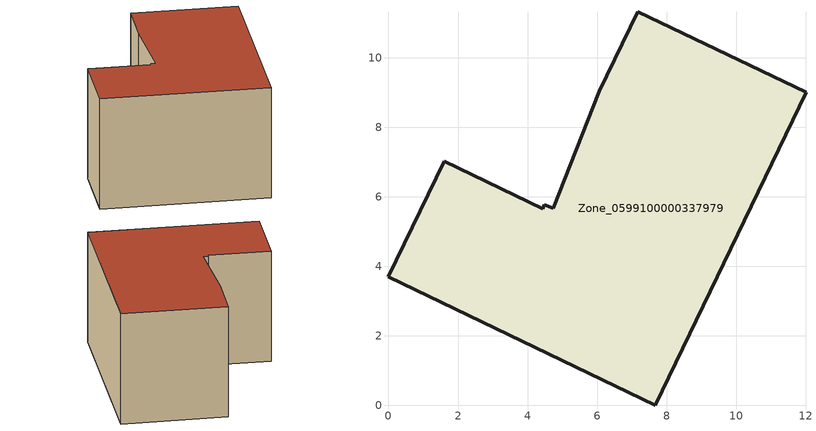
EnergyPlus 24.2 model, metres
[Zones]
Zone_0599100000337979
 floor ground (C_G): 7.68,0 0,3.7 1.6,7.02 4.43,5.66 4.48,5.77 4.74,5.67 6.06,9.04 7.17,11.32 12.01,9 z4.25
 wall outside (C_F): 0,3.7 7.68,0 12.01,9 7.17,11.32 6.06,9.04 4.74,5.67 4.48,5.77 4.43,5.66 1.6,7.02 0,3.7 z4.25:10.18
 roof outside (C_R): 7.17,11.32 6.06,9.04 4.74,5.67 4.48,5.77 4.43,5.66 1.6,7.02 0,3.7 7.68,0 12.01,9 z10.18
[BUILDING]
Pand.0599100000337979: North Axis=0; Terrain=City; Loads Convergence Tolerance Value=0.04; Temperature Convergence Tolerance Value=0.4; Solar Distribution=FullExterior; Maximum Number of Warmup Days=25; Minimum Number of Warmup Days=1
[Site:Location]
Rotterdam.The.Hague.AP_ZH_NLD Design_Conditions: Latitude=51.96; Longitude=4.45; Time Zone=1; Elevation=-4.5
[SITE:GROUNDTEMPERATURE:BUILDINGSURFACE]
18, 18, 18, 18, 18, 18, 18, 18, 18, 18, 18, 18
[MATERIAL] Thermal Absorptance=0.9; Solar Absorptance=0.7; Visible Absorptance=0.7
Name | Roughness | Thickness | Conductivity | Density | Specific Heat
G.TC.1975-1991 | MediumSmooth | 0.15 | 0.288461 | 540 | 1210
F.TC.1975-1991 | Rough | 0.3 | 0.230769 | 1920 | 840
R.TC.1975-1991 | MediumRough | 0.2 | 0.153846 | 1500 | 1000
[CONSTRUCTION]
C_G: G.TC.1975-1991
C_F: F.TC.1975-1991
C_R: R.TC.1975-1991
[ZONE]
Zone_0599100000337979: Type=1; Multiplier=1; Ceiling Height=Autocalculate; Volume=Autocalculate; Floor Area=autocalculate; Part of Total Floor Area=Yes
[ZONEINFILTRATION:DESIGNFLOWRATE]
Infil_Zone_0599100000337979: Zone or ZoneList or Space or SpaceList=Zone_0599100000337979; Schedule=AlwaysOn; Design Flow Rate Calculation Method=Flow/Area; Flow Rate per Floor Area=0.003; Constant Term Coefficient=1; Temperature Term Coefficient=0; Velocity Term Coefficient=0; Velocity Squared Term Coefficient=0
[HVACTEMPLATE:ZONE:IDEALLOADSAIRSYSTEM]
Zone_0599100000337979: Maximum Heating Supply Air Temperature=50; Minimum Cooling Supply Air Temperature=13; Maximum Heating Supply Air Humidity Ratio=0.0156; Minimum Cooling Supply Air Humidity Ratio=0.0077; Heating Limit=NoLimit; Cooling Limit=NoLimit; Dehumidification Control Type=ConstantSensibleHeatRatio; Cooling Sensible Heat Ratio=0.7; Dehumidification Setpoint=60; Humidification Control Type=None; Humidification Setpoint=30; Outdoor Air Method=None; Outdoor Air Flow Rate per Person=0.00944; Outdoor Air Flow Rate per Zone Floor Area=0; Outdoor Air Flow Rate per Zone=0; Demand Controlled Ventilation Type=None; Outdoor Air Economizer Type=NoEconomizer; Heat Recovery Type=None; Sensible Heat Recovery Effectiveness=0.7; Latent Heat Recovery Effectiveness=0.65
[ZONECONTROL:THERMOSTAT]
ThermostatControl_Zone_0599100000337979: Zone or ZoneList=Zone_0599100000337979; Control Type Schedule=DualSetpointControlType; Control 1=Thermostat_Zone_0599100000337979; Temperature Difference Between Cutout And Setpoint=0
[THERMOSTATSETPOINT:DUALSETPOINT]
Thermostat_Zone_0599100000337979: Heating Setpoint Temperature Schedule=HeatingSetpoint_Zone_0599100000337979; Cooling Setpoint Temperature Schedule=CoolingSetpoint_Zone_0599100000337979
[SCHEDULE:COMPACT]
HeatingSetpoint_Zone_0599100000337979: Through: 12/31, For: AllDays, Until: 24:00, 21
CoolingSetpoint_Zone_0599100000337979: Through: 12/31, For: AllDays, Until: 24:00, 24
DualSetpointControlType: Through: 12/31, For: AllDays, Until: 24:00, 4
AlwaysOn: Through: 12/31, For: AllDays, Until: 24:00, 1
